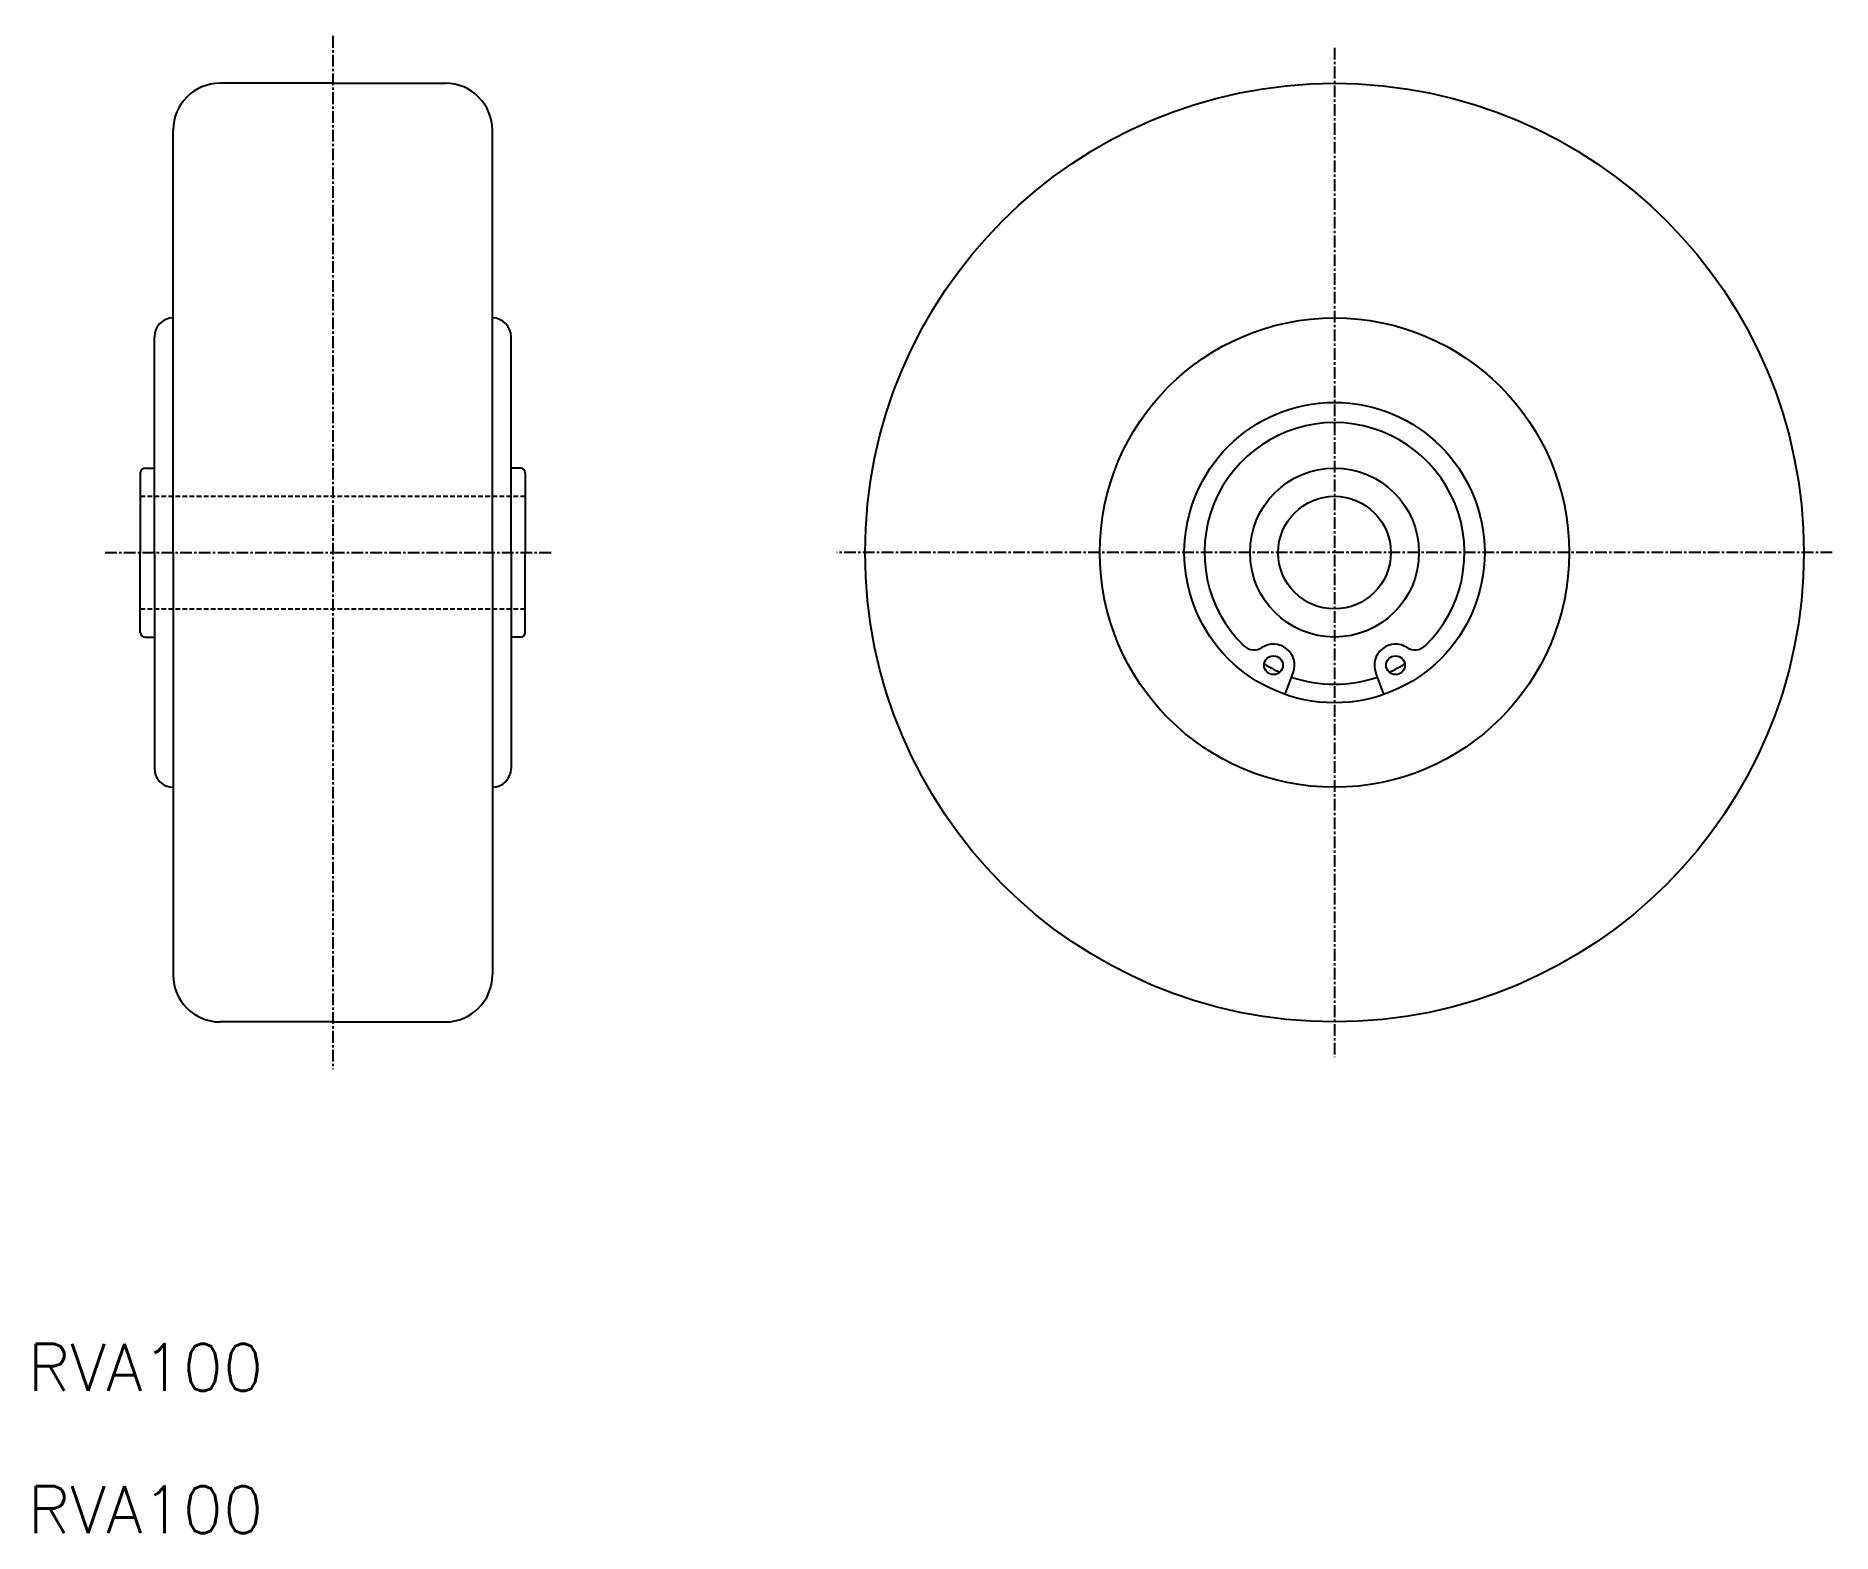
# Model space of a CAD drawing. Extents: x 120 to 311, y 53 to 212.
import ezdxf

# ---------------------------------------------------------------- set-up
doc = ezdxf.new("R2010")
doc.units = 0
doc.linetypes.add('CENTER', pattern=[2, 1.25, -0.25, 0.25, -0.25])
doc.linetypes.add('DASHED', pattern=[0.75, 0.5, -0.25])
doc.layers.get('0').update_dxf_attribs({"linetype": 'CONTINUOUS'})
doc.layers.add('CENTER', color=1, linetype='CENTER')
doc.styles.get("Standard").update_dxf_attribs({"font": 'txt.shx'})

msp = doc.modelspace()

# ---------------------------------------------------------------- linework, layer by layer
at = {"color": 7, "linetype": 'CONTINUOUS'}
for p, q in [((151.54, 207.42), (139.54, 207.42)), ((151.54, 207.42), (163.54, 207.42)), ((134.54, 157.42), (134.54, 202.42)), ((168.54, 157.42), (168.54, 202.42)), ((132.54, 157.42), (132.54, 180.42)), ((170.54, 157.42), (170.54, 180.42)), ((131.04, 165.92), (131.04, 157.42)), ((131.54, 166.42), (132.54, 166.42)), ((171.54, 166.42), (170.54, 166.42)), ((172.04, 165.92), (172.04, 157.42)), ((131.04, 148.92), (131.04, 157.42)), ((132.54, 157.42), (132.54, 134.42)), ((134.54, 157.42), (134.54, 112.42)), ((168.54, 157.42), (168.54, 112.42)), ((170.54, 157.42), (170.54, 134.42)), ((172.04, 148.92), (172.04, 157.42)), ((131.54, 148.42), (132.54, 148.42)), ((171.54, 148.42), (170.54, 148.42)), ((252.98, 142.32), (253.85, 144.62)), ((263.52, 142.32), (262.65, 144.62)), ((151.54, 107.42), (139.54, 107.42)), ((151.54, 107.42), (163.54, 107.42))]:
    msp.add_line(p, q, dxfattribs=at)
at = {"color": 3, "linetype": 'DASHED'}
for p, q in [((131.04, 163.42), (172.04, 163.42)), ((131.04, 151.42), (172.04, 151.42))]:
    msp.add_line(p, q, dxfattribs=at)
at = {"color": 7, "linetype": 'CONTINUOUS'}
for centre, radius in [((258.25, 157.42), 50), ((258.25, 157.42), 25), ((258.25, 157.42), 16), ((258.25, 157.42), 9), ((258.25, 157.42), 6), ((251.75, 145.42), 1), ((264.75, 145.42), 1)]:
    msp.add_circle(centre, radius, dxfattribs=at)
for centre, radius, start, end in [((139.54, 202.42), 5, 90, 180), ((163.54, 202.42), 5, 0, 90), ((134.54, 180.42), 2, 90, 180), ((168.54, 180.42), 2, 0, 90), ((258.25, 157.42), 13.85, 314.019, 225.981), ((131.54, 165.92), 0.5, 90, 180), ((171.54, 165.92), 0.5, 0, 90), ((131.54, 148.92), 0.5, 180, 270), ((171.54, 148.92), 0.5, 270, 0), ((249.67, 148.54), 1.5, 225.981, 303.724), ((251.75, 145.42), 2.25, 339.176, 123.724), ((264.75, 145.42), 2.25, 56.2764, 200.824), ((266.83, 148.54), 1.5, 236.276, 314.019), ((258.25, 157.42), 14.02, 237.707, 245.408), ((258.25, 157.42), 14.02, 294.592, 302.293), ((258.25, 157.42), 14.02, 250.977, 289.023), ((134.54, 134.42), 2, 180, 270), ((168.54, 134.42), 2, 270, 0), ((139.54, 112.42), 5, 180, 270), ((163.54, 112.42), 5, 270, 0)]:
    msp.add_arc(centre, radius, start, end, dxfattribs=at)
at = {"layer": 'CENTER', "color": 1, "linetype": 'CENTER'}
for p, q in [((151.54, 212.46), (151.54, 102.38)), ((258.25, 211.19), (258.25, 103.65)), ((127.28, 157.42), (151.54, 157.42)), ((151.54, 157.42), (174.91, 157.42)), ((311.26, 157.42), (205.24, 157.42))]:
    msp.add_line(p, q, dxfattribs=at)

# ---------------------------------------------------------------- texts
at = {"color": 7, "linetype": 'CONTINUOUS'}
for p in [(119.06, 68.11), (119.06, 52.96)]:
    msp.add_text('RVA100', height=5, dxfattribs=at).set_placement(p)

doc.saveas('drawing.dxf')
